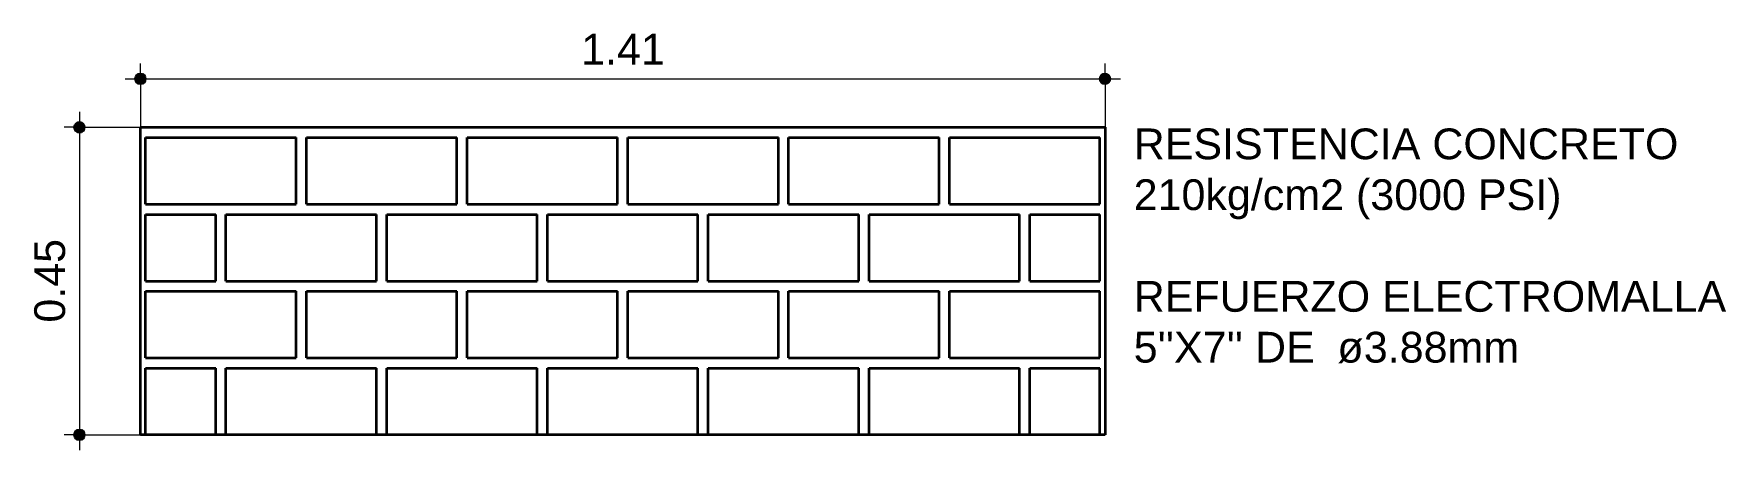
# Model space of a CAD drawing. Header units: metres. Extents: x -490 to 202, y -217 to 332.
# Drawn here: x 199.3 to 201.774, y -0.115 to 0.495 of the extents above; entities that cross this region are included whole.
import ezdxf

# ---------------------------------------------------------------- set-up
doc = ezdxf.new("R2010")
doc.units = ezdxf.units.M
for name, color, linetype, lineweight in [('A-ANNO-DIMS', 7, 'Continuous', 9), ('A-ANNO-DIMS-15', 7, 'Continuous', 9), ('G-ANNO-TEXT', 7, 'Continuous', 9)]:
    doc.layers.add(name, color=color, linetype=linetype, lineweight=lineweight)
doc.layers.add('A-DETL', color=94, linetype='Continuous', lineweight=9, true_color=0x00a600)
doc.styles.add('Arial_6', font='arial.ttf', dxfattribs={"height": 0.045})
doc.styles.add('Arial_B_3', font='arial.ttf', dxfattribs={"height": 0.045})
doc.dimstyles.new('CB_Punto_relleno_-_3_mm_2_Decimales', dxfattribs={"dimscale": 0.3048, "dimtxt": 0.045912, "dimasz": 0.19685, "dimexe": 0.073819, "dimexo": 0.625, "dimgap": 0.024606, "dimtad": 1, "dimrnd": 0.01, "dimtxsty": 'Arial_6', "dimblk1": 'DOTSMALL', "dimblk2": 'DOTSMALL', "dimsah": 1, "dimcen": 2.5, "dimdle": 0.073819, "dimazin": 3, "dimtfac": 1, "dimtix": 1, "dimtmove": 0, "dimatfit": 3, "dimfxl": 0.295276, "dimfxlon": 1, "dimtvp": 1, "dimarcsym": 2})

# ---------------------------------------------------------------- blocks, each defined once
blk = doc.blocks.new('DIMBLOCK6-PLACA PREFABRICADA')
at = {"layer": 'A-ANNO-DIMS-15', "lineweight": 30, "transparency": 16777216}
h = blk.add_hatch(color=256, dxfattribs=at)
edge = h.paths.add_edge_path()
edge.add_arc((199.3666, 0.3578), 0.0075, 0, 360)
h = blk.add_hatch(color=256, dxfattribs=at)
edge = h.paths.add_edge_path()
edge.add_arc((199.3666, -0.0922), 0.0075, 0, 360)
at = {"layer": 'A-ANNO-DIMS-15', "transparency": 16777216}
for p, q in [((199.3666, 0.3803), (199.3666, -0.1147)), ((199.3666, 0.3578), (199.3441, 0.3578)), ((199.3666, 0.3578), (199.4566, 0.3578)), ((199.3666, -0.0922), (199.3441, -0.0922)), ((199.3666, -0.0922), (199.4566, -0.0922))]:
    blk.add_line(p, q, dxfattribs=at)
at = {"layer": 'A-ANNO-DIMS-15', "lineweight": 30, "transparency": 16777216}
for centre in [(199.3666, 0.3578), (199.3666, -0.0922)]:
    blk.add_circle(centre, 0.0075, dxfattribs=at)
at = {"layer": 'A-ANNO-DIMS-15', "color": 0, "transparency": 16777216, "insert": (199.3006, 0.072), "char_height": 0.045, "width": 0.145787, "attachment_point": 1, "rotation": 90, "line_spacing_factor": 0.941778, "style": 'Arial_6'}
blk.add_mtext('0.45', dxfattribs=at)
blk = doc.blocks.new('_DotSmall')
at = {"color": 0, "linetype": 'ByBlock', "const_width": 0.5}
blk.add_lwpolyline([(-0.0625, 0, 1), (0.0625, 0, 1)], format="xyb", close=True, dxfattribs=at)
blk = doc.blocks.new('DIMBLOCK7-PLACA PREFABRICADA')
at = {"layer": 'A-ANNO-DIMS-15', "lineweight": 30, "transparency": 16777216}
h = blk.add_hatch(color=256, dxfattribs=at)
edge = h.paths.add_edge_path()
edge.add_arc((199.4558, 0.4287), 0.0075, 0, 360)
h = blk.add_hatch(color=256, dxfattribs=at)
edge = h.paths.add_edge_path()
edge.add_arc((200.8658, 0.4287), 0.0075, 0, 360)
at = {"layer": 'A-ANNO-DIMS-15', "transparency": 16777216}
for p, q in [((199.4558, 0.4287), (199.4558, 0.4512)), ((200.8658, 0.4287), (200.8658, 0.4512)), ((199.4333, 0.4287), (200.8883, 0.4287)), ((199.4558, 0.4287), (199.4558, 0.3387)), ((200.8658, 0.4287), (200.8658, 0.3387))]:
    blk.add_line(p, q, dxfattribs=at)
at = {"layer": 'A-ANNO-DIMS-15', "lineweight": 30, "transparency": 16777216}
for centre in [(199.4558, 0.4287), (200.8658, 0.4287)]:
    blk.add_circle(centre, 0.0075, dxfattribs=at)
at = {"layer": 'A-ANNO-DIMS-15', "color": 0, "transparency": 16777216, "insert": (200.1, 0.4947), "char_height": 0.045, "width": 0.145787, "attachment_point": 1, "line_spacing_factor": 0.941778, "style": 'Arial_6'}
blk.add_mtext('1.41', dxfattribs=at)

msp = doc.modelspace()

# ---------------------------------------------------------------- linework, layer by layer
at = {"layer": 'A-DETL', "color": 7, "lineweight": 35}
for p, q in [((199.4558, -0.0922), (199.4558, 0.3578)), ((199.4558, 0.3578), (200.8658, 0.3578)), ((200.8658, 0.3578), (200.8658, -0.0922)), ((199.4633, 0.3428), (199.6833, 0.3428)), ((199.4633, 0.2453), (199.4633, 0.3428)), ((199.6833, 0.2453), (199.6833, 0.3428)), ((199.6983, 0.3428), (199.9183, 0.3428)), ((199.6983, 0.2453), (199.6983, 0.3428)), ((199.9183, 0.2453), (199.9183, 0.3428)), ((199.9333, 0.3428), (200.1533, 0.3428)), ((199.9333, 0.2453), (199.9333, 0.3428)), ((200.1533, 0.2453), (200.1533, 0.3428)), ((200.1683, 0.3428), (200.3883, 0.3428)), ((200.1683, 0.2453), (200.1683, 0.3428)), ((200.3883, 0.2453), (200.3883, 0.3428)), ((200.4033, 0.3428), (200.6233, 0.3428)), ((200.4033, 0.2453), (200.4033, 0.3428)), ((200.6233, 0.2453), (200.6233, 0.3428)), ((200.6383, 0.3428), (200.8583, 0.3428)), ((200.6383, 0.2453), (200.6383, 0.3428)), ((200.8583, 0.2453), (200.8583, 0.3428)), ((199.4633, 0.2453), (199.6833, 0.2453)), ((199.4633, 0.2303), (199.5658, 0.2303)), ((199.4633, 0.1328), (199.4633, 0.2303)), ((199.5658, 0.1328), (199.5658, 0.2303)), ((199.5808, 0.2303), (199.8008, 0.2303)), ((199.5808, 0.1328), (199.5808, 0.2303)), ((199.6983, 0.2453), (199.9183, 0.2453)), ((199.8008, 0.1328), (199.8008, 0.2303)), ((199.8158, 0.2303), (200.0358, 0.2303)), ((199.8158, 0.1328), (199.8158, 0.2303)), ((199.9333, 0.2453), (200.1533, 0.2453)), ((200.0358, 0.1328), (200.0358, 0.2303)), ((200.0508, 0.2303), (200.2708, 0.2303)), ((200.0508, 0.1328), (200.0508, 0.2303)), ((200.1683, 0.2453), (200.3883, 0.2453)), ((200.2708, 0.1328), (200.2708, 0.2303)), ((200.2858, 0.2303), (200.5058, 0.2303)), ((200.2858, 0.1328), (200.2858, 0.2303)), ((200.4033, 0.2453), (200.6233, 0.2453)), ((200.5058, 0.1328), (200.5058, 0.2303)), ((200.5208, 0.2303), (200.7408, 0.2303)), ((200.5208, 0.1328), (200.5208, 0.2303)), ((200.6383, 0.2453), (200.8583, 0.2453)), ((200.7408, 0.1328), (200.7408, 0.2303)), ((200.7558, 0.2303), (200.8583, 0.2303)), ((200.7558, 0.1328), (200.7558, 0.2303)), ((200.8583, 0.1328), (200.8583, 0.2303)), ((199.4633, 0.1328), (199.5658, 0.1328)), ((199.5808, 0.1328), (199.8008, 0.1328)), ((199.8158, 0.1328), (200.0358, 0.1328)), ((200.0508, 0.1328), (200.2708, 0.1328)), ((200.2858, 0.1328), (200.5058, 0.1328)), ((200.5208, 0.1328), (200.7408, 0.1328)), ((200.7558, 0.1328), (200.8583, 0.1328)), ((199.4633, 0.1178), (199.6833, 0.1178)), ((199.4633, 0.0203), (199.4633, 0.1178)), ((199.6833, 0.0203), (199.6833, 0.1178)), ((199.6983, 0.1178), (199.9183, 0.1178)), ((199.6983, 0.0203), (199.6983, 0.1178)), ((199.9183, 0.0203), (199.9183, 0.1178)), ((199.9333, 0.1178), (200.1533, 0.1178)), ((199.9333, 0.0203), (199.9333, 0.1178)), ((200.1533, 0.0203), (200.1533, 0.1178)), ((200.1683, 0.1178), (200.3883, 0.1178)), ((200.1683, 0.0203), (200.1683, 0.1178)), ((200.3883, 0.0203), (200.3883, 0.1178)), ((200.4033, 0.1178), (200.6233, 0.1178)), ((200.4033, 0.0203), (200.4033, 0.1178)), ((200.6233, 0.0203), (200.6233, 0.1178)), ((200.6383, 0.1178), (200.8583, 0.1178)), ((200.6383, 0.0203), (200.6383, 0.1178)), ((200.8583, 0.0203), (200.8583, 0.1178)), ((199.4633, 0.0203), (199.6833, 0.0203)), ((199.4633, 0.0053), (199.5658, 0.0053)), ((199.4633, -0.0922), (199.4633, 0.0053)), ((199.5658, -0.0922), (199.5658, 0.0053)), ((199.5808, 0.0053), (199.8008, 0.0053)), ((199.5808, -0.0922), (199.5808, 0.0053)), ((199.6983, 0.0203), (199.9183, 0.0203)), ((199.8008, -0.0922), (199.8008, 0.0053)), ((199.8158, 0.0053), (200.0358, 0.0053)), ((199.8158, -0.0922), (199.8158, 0.0053)), ((199.9333, 0.0203), (200.1533, 0.0203)), ((200.0358, -0.0922), (200.0358, 0.0053)), ((200.0508, 0.0053), (200.2708, 0.0053)), ((200.0508, -0.0922), (200.0508, 0.0053)), ((200.1683, 0.0203), (200.3883, 0.0203)), ((200.2708, -0.0922), (200.2708, 0.0053)), ((200.2858, 0.0053), (200.5058, 0.0053)), ((200.2858, -0.0922), (200.2858, 0.0053)), ((200.4033, 0.0203), (200.6233, 0.0203)), ((200.5058, -0.0922), (200.5058, 0.0053)), ((200.5208, 0.0053), (200.7408, 0.0053)), ((200.5208, -0.0922), (200.5208, 0.0053)), ((200.6383, 0.0203), (200.8583, 0.0203)), ((200.7408, -0.0922), (200.7408, 0.0053)), ((200.7558, 0.0053), (200.8583, 0.0053)), ((200.7558, -0.0922), (200.7558, 0.0053)), ((200.8583, -0.0922), (200.8583, 0.0053)), ((200.8658, -0.0922), (199.4558, -0.0922))]:
    msp.add_line(p, q, dxfattribs=at)

# ---------------------------------------------------------------- texts
at = {"layer": 'G-ANNO-TEXT', "lineweight": 20, "char_height": 0.045, "attachment_point": 1}
for s, insert, width, style in [('RESISTENCIA CONCRETO', (200.9077, 0.3561), 0.981265, 'Arial_B_3'), ('210kg/cm2 (3000 PSI)', (200.9077, 0.2817), 0.78886, 'Arial_B_3'), ('REFUERZO ELECTROMALLA', (200.9077, 0.1329), 1.079873, 'Arial_B_3'), ("5''X7'' DE ", (200.9077, 0.0585), 0.360759, 'Arial_B_3'), ('3.88mm', (201.2441, 0.0585), 0.288607, 'Arial_B_3'), ('ø', (201.2054, 0.0585), 0.046899, 'Arial_6')]:
    msp.add_mtext(s, dxfattribs=dict(at, insert=insert, width=width, style=style))

# ---------------------------------------------------------------- dimensions: what is measured, and where the dimension line sits
at = {"layer": 'A-ANNO-DIMS'}
dim = msp.add_linear_dim(base=(200.8658, 0.4287), p1=(199.4558, 0.3387), p2=(200.8658, 0.3387), dimstyle='CB_Punto_relleno_-_3_mm_2_Decimales', override={"dimfxl": 1.41}, dxfattribs=at)
dim.commit()
dim.dimension.update_dxf_attribs({"geometry": 'DIMBLOCK7-PLACA PREFABRICADA', "text_midpoint": (200.1608, 0.4588)})
dim = msp.add_linear_dim(base=(199.3666, -0.0922), p1=(199.4566, 0.3578), p2=(199.4566, -0.0922), angle=90, dimstyle='CB_Punto_relleno_-_3_mm_2_Decimales', override={"dimfxl": 0.45}, dxfattribs=at)
dim.commit()
dim.dimension.update_dxf_attribs({"geometry": 'DIMBLOCK6-PLACA PREFABRICADA', "text_midpoint": (199.3361, 0.1328)})

doc.saveas('drawing.dxf')
